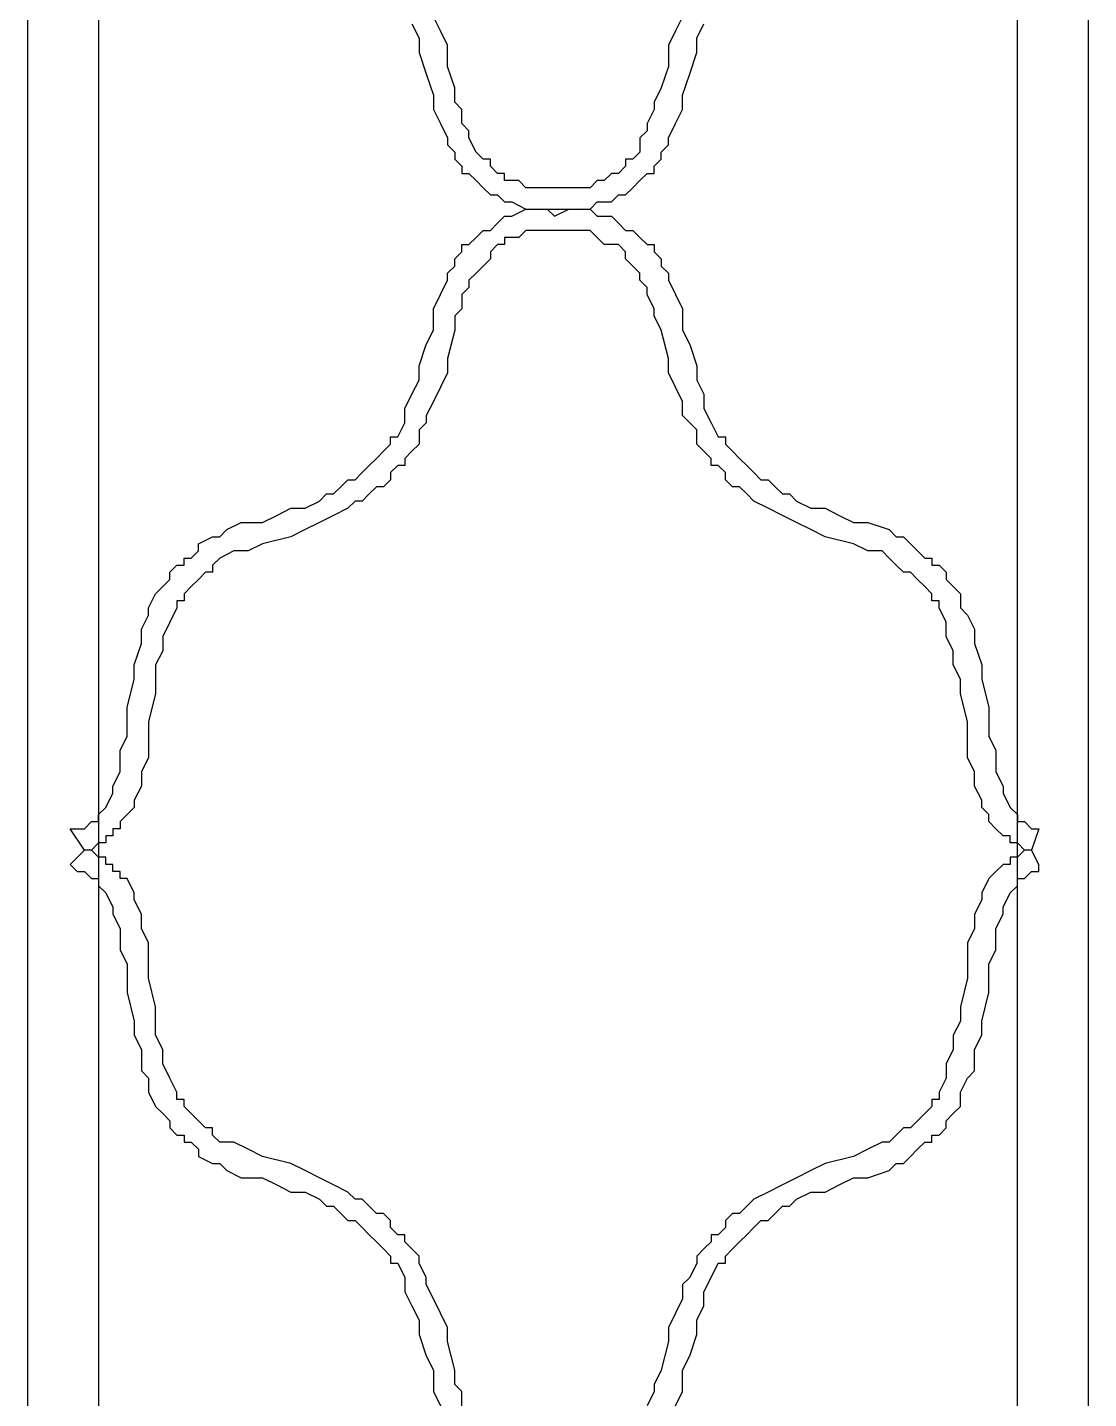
# Model space of a CAD drawing. Extents: x -66030 to 95157, y -13132 to 45879.
# Drawn here: x 16661 to 17243, y 33002 to 33754 of the extents above; entities that cross this region are included whole.
import ezdxf

# ---------------------------------------------------------------- set-up
doc = ezdxf.new("R2010")
doc.units = 0
doc.header["$LTSCALE"] = 100
doc.header["$MEASUREMENT"] = 0
doc.layers.add('3', color=11, linetype='CONTINUOUS')

msp = doc.modelspace()

# ---------------------------------------------------------------- linework, layer by layer
at = {"layer": '3'}
for points in [[(17243.32, 36837.32), (16661.33, 36837.32), (16661.33, 31861.12), (17243.32, 31861.12), (17243.32, 36837.32)], [(17243.32, 36837.32), (16661.33, 36837.32), (16661.33, 31861.12), (17243.32, 31861.12), (17243.32, 36837.32)], [(17204.26, 36798.26), (16700.39, 36798.26), (16700.39, 31896.27), (17204.26, 31896.27), (17204.26, 36798.26)], [(17204.26, 36798.26), (16700.39, 36798.26), (16700.39, 31896.27), (17204.26, 31896.27), (17204.26, 36798.26)], [(16684.77, 33314.14), (16688.67, 33314.14), (16692.58, 33314.14), (16692.58, 33314.14), (16696.49, 33318.04), (16700.39, 33318.04), (16700.39, 33321.95), (16704.3, 33325.86), (16704.3, 33325.86), (16708.2, 33333.67), (16708.2, 33337.57), (16712.11, 33345.39), (16712.11, 33349.29), (16712.11, 33357.1), (16716.02, 33364.92), (16716.02, 33380.54), (16719.92, 33396.16), (16719.92, 33403.97), (16723.83, 33415.69), (16723.83, 33423.5), (16727.73, 33431.32), (16727.73, 33435.22), (16731.64, 33443.03), (16735.55, 33446.94), (16739.45, 33450.85), (16739.45, 33454.75), (16743.36, 33458.66), (16747.26, 33458.66), (16747.26, 33462.56), (16751.17, 33462.56), (16755.08, 33466.47), (16755.08, 33470.38), (16762.89, 33474.28), (16766.79, 33474.28), (16770.7, 33478.19), (16778.51, 33482.09), (16790.23, 33482.09), (16798.04, 33486), (16805.85, 33489.91), (16813.67, 33489.91), (16821.48, 33493.81), (16825.38, 33497.72), (16829.29, 33497.72), (16833.2, 33501.62), (16837.1, 33505.53), (16841.01, 33505.53), (16844.91, 33509.44), (16848.82, 33513.34), (16852.72, 33517.25), (16856.63, 33521.15), (16860.54, 33525.06), (16860.54, 33528.97), (16864.44, 33528.97), (16868.35, 33536.78), (16868.35, 33544.59), (16872.25, 33552.4), (16876.16, 33560.21), (16876.16, 33568.03), (16880.07, 33579.74), (16883.97, 33587.56), (16883.97, 33599.27), (16887.88, 33607.09), (16891.78, 33614.9), (16891.78, 33618.8), (16895.69, 33622.71), (16895.69, 33626.61), (16899.6, 33630.52), (16899.6, 33634.43), (16903.5, 33634.43), (16907.41, 33638.33), (16911.31, 33642.24), (16915.22, 33642.24), (16919.13, 33646.14), (16923.03, 33650.05), (16926.94, 33650.05), (16934.75, 33653.96), (16938.66, 33653.96), (16946.47, 33653.96), (16950.37, 33653.96), (16950.37, 33653.96), (16958.19, 33653.96), (16966, 33653.96), (16969.9, 33653.96), (16973.81, 33650.05), (16981.62, 33650.05), (16985.53, 33646.14), (16989.43, 33642.24), (16993.34, 33642.24), (16997.25, 33638.33), (17001.15, 33634.43), (17005.06, 33634.43), (17005.06, 33630.52), (17008.96, 33626.61), (17008.96, 33622.71), (17012.87, 33618.8), (17012.87, 33614.9), (17016.78, 33607.09), (17020.68, 33599.27), (17020.68, 33587.56), (17024.59, 33579.74), (17028.49, 33568.03), (17028.49, 33560.21), (17032.4, 33552.4), (17032.4, 33544.59), (17036.31, 33536.78), (17040.21, 33528.97), (17044.12, 33528.97), (17044.12, 33525.06), (17048.02, 33521.15), (17051.93, 33517.25), (17055.84, 33513.34), (17059.74, 33509.44), (17063.65, 33505.53), (17067.55, 33505.53), (17071.46, 33501.62), (17075.37, 33497.72), (17079.27, 33497.72), (17083.18, 33493.81), (17090.99, 33489.91), (17098.8, 33489.91), (17106.61, 33486), (17114.42, 33482.09), (17122.24, 33482.09), (17133.95, 33478.19), (17137.86, 33474.28), (17141.77, 33474.28), (17145.67, 33470.38), (17149.58, 33466.47), (17153.48, 33462.56), (17157.39, 33462.56), (17157.39, 33458.66), (17161.3, 33458.66), (17165.2, 33454.75), (17165.2, 33450.85), (17169.11, 33446.94), (17173.01, 33443.03), (17173.01, 33435.22), (17176.92, 33431.32), (17180.83, 33423.5), (17180.83, 33415.69), (17184.73, 33403.97), (17184.73, 33396.16), (17188.64, 33380.54), (17188.64, 33364.92), (17192.54, 33357.1), (17192.54, 33349.29), (17192.54, 33345.39), (17196.45, 33337.57), (17196.45, 33333.67), (17200.36, 33325.86), (17200.36, 33325.86), (17204.26, 33321.95), (17204.26, 33318.04), (17208.17, 33318.04), (17212.07, 33314.14), (17212.07, 33314.14), (17215.98, 33314.14), (17215.98, 33314.14), (17212.07, 33302.42), (17208.17, 33302.42), (17208.17, 33302.42), (17204.26, 33306.33), (17200.36, 33306.33), (17200.36, 33310.23), (17196.45, 33310.23), (17192.54, 33314.14), (17192.54, 33314.14), (17188.64, 33318.04), (17188.64, 33321.95), (17184.73, 33325.86), (17184.73, 33329.76), (17180.83, 33337.57), (17180.83, 33345.39), (17176.92, 33353.2), (17176.92, 33364.92), (17176.92, 33372.73), (17173.01, 33388.35), (17173.01, 33396.16), (17169.11, 33403.97), (17169.11, 33411.79), (17165.2, 33419.6), (17165.2, 33427.41), (17161.3, 33435.22), (17161.3, 33439.13), (17157.39, 33439.13), (17157.39, 33443.03), (17153.48, 33446.94), (17149.58, 33450.85), (17149.58, 33450.85), (17145.67, 33454.75), (17141.77, 33454.75), (17137.86, 33458.66), (17133.95, 33462.56), (17130.05, 33466.47), (17122.24, 33466.47), (17114.42, 33470.38), (17098.8, 33474.28), (17090.99, 33478.19), (17083.18, 33482.09), (17075.37, 33486), (17067.55, 33489.91), (17059.74, 33493.81), (17059.74, 33493.81), (17055.84, 33497.72), (17051.93, 33501.62), (17048.02, 33501.62), (17044.12, 33505.53), (17044.12, 33509.44), (17040.21, 33513.34), (17036.31, 33513.34), (17036.31, 33517.25), (17032.4, 33521.15), (17028.49, 33525.06), (17028.49, 33532.87), (17024.59, 33536.78), (17020.68, 33540.68), (17020.68, 33548.5), (17016.78, 33556.31), (17012.87, 33564.12), (17012.87, 33571.93), (17008.96, 33587.56), (17005.06, 33595.37), (17005.06, 33599.27), (17001.15, 33607.09), (17001.15, 33610.99), (16997.25, 33614.9), (16997.25, 33618.8), (16993.34, 33622.71), (16989.43, 33626.61), (16989.43, 33630.52), (16985.53, 33634.43), (16981.62, 33634.43), (16977.72, 33634.43), (16973.81, 33638.33), (16969.9, 33642.24), (16962.09, 33642.24), (16958.19, 33642.24), (16954.28, 33642.24), (16950.37, 33642.24), (16950.37, 33642.24), (16946.47, 33642.24), (16938.66, 33642.24), (16934.75, 33642.24), (16930.84, 33638.33), (16923.03, 33638.33), (16923.03, 33634.43), (16919.13, 33634.43), (16915.22, 33630.52), (16915.22, 33626.61), (16911.31, 33622.71), (16907.41, 33618.8), (16903.5, 33614.9), (16903.5, 33610.99), (16899.6, 33607.09), (16899.6, 33599.27), (16895.69, 33595.37), (16895.69, 33587.56), (16891.78, 33571.93), (16891.78, 33564.12), (16887.88, 33556.31), (16883.97, 33548.5), (16880.07, 33540.68), (16880.07, 33536.78), (16876.16, 33532.87), (16876.16, 33525.06), (16872.25, 33521.15), (16868.35, 33517.25), (16868.35, 33513.34), (16864.44, 33513.34), (16860.54, 33509.44), (16860.54, 33505.53), (16856.63, 33501.62), (16852.72, 33501.62), (16848.82, 33497.72), (16844.91, 33493.81), (16841.01, 33493.81), (16837.1, 33489.91), (16829.29, 33486), (16821.48, 33482.09), (16813.67, 33478.19), (16805.85, 33474.28), (16790.23, 33470.38), (16782.42, 33466.47), (16774.61, 33466.47), (16766.79, 33462.56), (16762.89, 33458.66), (16762.89, 33454.75), (16758.98, 33454.75), (16755.08, 33450.85), (16755.08, 33450.85), (16751.17, 33446.94), (16747.26, 33443.03), (16747.26, 33439.13), (16743.36, 33439.13), (16743.36, 33435.22), (16739.45, 33427.41), (16735.55, 33419.6), (16735.55, 33411.79), (16731.64, 33403.97), (16731.64, 33396.16), (16731.64, 33388.35), (16727.73, 33372.73), (16727.73, 33364.92), (16727.73, 33353.2), (16723.83, 33345.39), (16723.83, 33337.57), (16719.92, 33329.76), (16719.92, 33325.86), (16716.02, 33321.95), (16712.11, 33318.04), (16712.11, 33314.14), (16708.2, 33314.14), (16708.2, 33310.23), (16704.3, 33310.23), (16704.3, 33306.33), (16700.39, 33306.33), (16696.49, 33302.42), (16692.58, 33302.42), (16692.58, 33302.42), (16684.77, 33314.14)], [(16684.77, 33314.14), (16688.67, 33314.14), (16692.58, 33314.14), (16692.58, 33314.14), (16696.49, 33318.04), (16700.39, 33318.04), (16700.39, 33321.95), (16704.3, 33325.86), (16704.3, 33325.86), (16708.2, 33333.67), (16708.2, 33337.57), (16712.11, 33345.39), (16712.11, 33349.29), (16712.11, 33357.1), (16716.02, 33364.92), (16716.02, 33380.54), (16719.92, 33396.16), (16719.92, 33403.97), (16723.83, 33415.69), (16723.83, 33423.5), (16727.73, 33431.32), (16727.73, 33435.22), (16731.64, 33443.03), (16735.55, 33446.94), (16739.45, 33450.85), (16739.45, 33454.75), (16743.36, 33458.66), (16747.26, 33458.66), (16747.26, 33462.56), (16751.17, 33462.56), (16755.08, 33466.47), (16755.08, 33470.38), (16762.89, 33474.28), (16766.79, 33474.28), (16770.7, 33478.19), (16778.51, 33482.09), (16790.23, 33482.09), (16798.04, 33486), (16805.85, 33489.91), (16813.67, 33489.91), (16821.48, 33493.81), (16825.38, 33497.72), (16829.29, 33497.72), (16833.2, 33501.62), (16837.1, 33505.53), (16841.01, 33505.53), (16844.91, 33509.44), (16848.82, 33513.34), (16852.72, 33517.25), (16856.63, 33521.15), (16860.54, 33525.06), (16860.54, 33528.97), (16864.44, 33528.97), (16868.35, 33536.78), (16868.35, 33544.59), (16872.25, 33552.4), (16876.16, 33560.21), (16876.16, 33568.03), (16880.07, 33579.74), (16883.97, 33587.56), (16883.97, 33599.27), (16887.88, 33607.09), (16891.78, 33614.9), (16891.78, 33618.8), (16895.69, 33622.71), (16895.69, 33626.61), (16899.6, 33630.52), (16899.6, 33634.43), (16903.5, 33634.43), (16907.41, 33638.33), (16911.31, 33642.24), (16915.22, 33642.24), (16919.13, 33646.14), (16923.03, 33650.05), (16926.94, 33650.05), (16934.75, 33653.96), (16938.66, 33653.96), (16946.47, 33653.96), (16950.37, 33653.96), (16950.37, 33653.96), (16950.37, 33653.96), (16950.37, 33653.96), (16950.37, 33653.96), (16958.19, 33653.96), (16966, 33653.96), (16969.9, 33653.96), (16973.81, 33650.05), (16981.62, 33650.05), (16985.53, 33646.14), (16989.43, 33642.24), (16993.34, 33642.24), (16997.25, 33638.33), (17001.15, 33634.43), (17005.06, 33634.43), (17005.06, 33630.52), (17008.96, 33626.61), (17008.96, 33622.71), (17012.87, 33618.8), (17012.87, 33614.9), (17016.78, 33607.09), (17020.68, 33599.27), (17020.68, 33587.56), (17024.59, 33579.74), (17028.49, 33568.03), (17028.49, 33560.21), (17032.4, 33552.4), (17032.4, 33544.59), (17036.31, 33536.78), (17040.21, 33528.97), (17044.12, 33528.97), (17044.12, 33525.06), (17048.02, 33521.15), (17051.93, 33517.25), (17055.84, 33513.34), (17059.74, 33509.44), (17063.65, 33505.53), (17067.55, 33505.53), (17071.46, 33501.62), (17075.37, 33497.72), (17079.27, 33497.72), (17083.18, 33493.81), (17090.99, 33489.91), (17098.8, 33489.91), (17106.61, 33486), (17114.42, 33482.09), (17122.24, 33482.09), (17133.95, 33478.19), (17137.86, 33474.28), (17141.77, 33474.28), (17145.67, 33470.38), (17149.58, 33466.47), (17153.48, 33462.56), (17157.39, 33462.56), (17157.39, 33458.66), (17161.3, 33458.66), (17165.2, 33454.75), (17165.2, 33450.85), (17169.11, 33446.94), (17173.01, 33443.03), (17173.01, 33435.22), (17176.92, 33431.32), (17180.83, 33423.5), (17180.83, 33415.69), (17184.73, 33403.97), (17184.73, 33396.16), (17188.64, 33380.54), (17188.64, 33364.92), (17192.54, 33357.1), (17192.54, 33349.29), (17192.54, 33345.39), (17196.45, 33337.57), (17196.45, 33333.67), (17200.36, 33325.86), (17200.36, 33325.86), (17204.26, 33321.95), (17204.26, 33318.04), (17208.17, 33318.04), (17212.07, 33314.14), (17212.07, 33314.14), (17215.98, 33314.14), (17215.98, 33314.14), (17212.07, 33302.42), (17208.17, 33302.42), (17208.17, 33302.42), (17204.26, 33306.33), (17200.36, 33306.33), (17200.36, 33310.23), (17196.45, 33310.23), (17192.54, 33314.14), (17192.54, 33314.14), (17188.64, 33318.04), (17188.64, 33321.95), (17184.73, 33325.86), (17184.73, 33329.76), (17180.83, 33337.57), (17180.83, 33345.39), (17176.92, 33353.2), (17176.92, 33364.92), (17176.92, 33372.73), (17173.01, 33388.35), (17173.01, 33396.16), (17169.11, 33403.97), (17169.11, 33411.79), (17165.2, 33419.6), (17165.2, 33427.41), (17161.3, 33435.22), (17161.3, 33439.13), (17157.39, 33439.13), (17157.39, 33443.03), (17153.48, 33446.94), (17149.58, 33450.85), (17149.58, 33450.85), (17145.67, 33454.75), (17141.77, 33454.75), (17137.86, 33458.66), (17133.95, 33462.56), (17130.05, 33466.47), (17122.24, 33466.47), (17114.42, 33470.38), (17098.8, 33474.28), (17090.99, 33478.19), (17083.18, 33482.09), (17075.37, 33486), (17067.55, 33489.91), (17059.74, 33493.81), (17059.74, 33493.81), (17055.84, 33497.72), (17051.93, 33501.62), (17048.02, 33501.62), (17044.12, 33505.53), (17044.12, 33509.44), (17040.21, 33513.34), (17036.31, 33513.34), (17036.31, 33517.25), (17032.4, 33521.15), (17028.49, 33525.06), (17028.49, 33532.87), (17024.59, 33536.78), (17020.68, 33540.68), (17020.68, 33548.5), (17016.78, 33556.31), (17012.87, 33564.12), (17012.87, 33571.93), (17008.96, 33587.56), (17005.06, 33595.37), (17005.06, 33599.27), (17001.15, 33607.09), (17001.15, 33610.99), (16997.25, 33614.9), (16997.25, 33618.8), (16993.34, 33622.71), (16989.43, 33626.61), (16989.43, 33630.52), (16985.53, 33634.43), (16981.62, 33634.43), (16977.72, 33634.43), (16973.81, 33638.33), (16969.9, 33642.24), (16962.09, 33642.24), (16958.19, 33642.24), (16954.28, 33642.24), (16950.37, 33642.24), (16950.37, 33642.24), (16950.37, 33642.24), (16946.47, 33642.24), (16938.66, 33642.24), (16934.75, 33642.24), (16930.84, 33638.33), (16923.03, 33638.33), (16923.03, 33634.43), (16919.13, 33634.43), (16915.22, 33630.52), (16915.22, 33626.61), (16911.31, 33622.71), (16907.41, 33618.8), (16903.5, 33614.9), (16903.5, 33610.99), (16899.6, 33607.09), (16899.6, 33599.27), (16895.69, 33595.37), (16895.69, 33587.56), (16891.78, 33571.93), (16891.78, 33564.12), (16887.88, 33556.31), (16883.97, 33548.5), (16880.07, 33540.68), (16880.07, 33536.78), (16876.16, 33532.87), (16876.16, 33525.06), (16872.25, 33521.15), (16868.35, 33517.25), (16868.35, 33513.34), (16864.44, 33513.34), (16860.54, 33509.44), (16860.54, 33505.53), (16856.63, 33501.62), (16852.72, 33501.62), (16848.82, 33497.72), (16844.91, 33493.81), (16841.01, 33493.81), (16837.1, 33489.91), (16829.29, 33486), (16821.48, 33482.09), (16813.67, 33478.19), (16805.85, 33474.28), (16790.23, 33470.38), (16782.42, 33466.47), (16774.61, 33466.47), (16766.79, 33462.56), (16762.89, 33458.66), (16762.89, 33454.75), (16758.98, 33454.75), (16755.08, 33450.85), (16755.08, 33450.85), (16751.17, 33446.94), (16747.26, 33443.03), (16747.26, 33439.13), (16743.36, 33439.13), (16743.36, 33435.22), (16739.45, 33427.41), (16735.55, 33419.6), (16735.55, 33411.79), (16731.64, 33403.97), (16731.64, 33396.16), (16731.64, 33388.35), (16727.73, 33372.73), (16727.73, 33364.92), (16727.73, 33353.2), (16723.83, 33345.39), (16723.83, 33337.57), (16719.92, 33329.76), (16719.92, 33325.86), (16716.02, 33321.95), (16712.11, 33318.04), (16712.11, 33314.14), (16708.2, 33314.14), (16708.2, 33310.23), (16704.3, 33310.23), (16704.3, 33306.33), (16700.39, 33306.33), (16696.49, 33302.42), (16692.58, 33302.42), (16692.58, 33302.42), (16684.77, 33314.14)]]:
    msp.add_lwpolyline(points, close=True, dxfattribs=at)
for points in [[(16872.25, 33755.51), (16876.16, 33747.7), (16876.16, 33739.89), (16880.07, 33728.17), (16883.97, 33716.45), (16883.97, 33708.64), (16887.88, 33700.83), (16891.78, 33693.02), (16891.78, 33689.11), (16895.69, 33685.2), (16895.69, 33681.3), (16899.6, 33677.39), (16899.6, 33673.49), (16903.5, 33673.49), (16907.41, 33669.58), (16911.31, 33665.67), (16915.22, 33661.77), (16919.13, 33661.77), (16923.03, 33657.86), (16926.94, 33657.86), (16934.75, 33653.96), (16938.66, 33653.96), (16946.47, 33653.96), (16950.37, 33650.05), (16950.37, 33650.05), (16958.19, 33653.96), (16966, 33653.96), (16969.9, 33653.96), (16973.81, 33657.86), (16981.62, 33657.86), (16985.53, 33661.77), (16989.43, 33661.77), (16993.34, 33665.67), (16997.25, 33669.58), (17001.15, 33673.49), (17005.06, 33673.49), (17005.06, 33677.39), (17008.96, 33681.3), (17008.96, 33685.2), (17012.87, 33689.11), (17012.87, 33693.02), (17016.78, 33700.83), (17020.68, 33708.64), (17020.68, 33716.45), (17024.59, 33728.17), (17028.49, 33739.89), (17028.49, 33747.7), (17032.4, 33755.51)], [(16872.25, 33755.51), (16876.16, 33747.7), (16876.16, 33739.89), (16880.07, 33728.17), (16883.97, 33716.45), (16883.97, 33708.64), (16887.88, 33700.83), (16891.78, 33693.02), (16891.78, 33689.11), (16895.69, 33685.2), (16895.69, 33681.3), (16899.6, 33677.39), (16899.6, 33673.49), (16903.5, 33673.49), (16907.41, 33669.58), (16911.31, 33665.67), (16915.22, 33661.77), (16919.13, 33661.77), (16923.03, 33657.86), (16926.94, 33657.86), (16934.75, 33653.96), (16938.66, 33653.96), (16946.47, 33653.96), (16950.37, 33650.05), (16950.37, 33650.05), (16950.37, 33650.05), (16950.37, 33650.05), (16950.37, 33650.05), (16958.19, 33653.96), (16966, 33653.96), (16969.9, 33653.96), (16973.81, 33657.86), (16981.62, 33657.86), (16985.53, 33661.77), (16989.43, 33661.77), (16993.34, 33665.67), (16997.25, 33669.58), (17001.15, 33673.49), (17005.06, 33673.49), (17005.06, 33677.39), (17008.96, 33681.3), (17008.96, 33685.2), (17012.87, 33689.11), (17012.87, 33693.02), (17016.78, 33700.83), (17020.68, 33708.64), (17020.68, 33716.45), (17024.59, 33728.17), (17028.49, 33739.89), (17028.49, 33747.7), (17032.4, 33755.51)], [(17020.68, 33759.42), (17016.78, 33751.61), (17012.87, 33743.79), (17012.87, 33732.08), (17008.96, 33720.36), (17005.06, 33712.55), (17005.06, 33708.64), (17001.15, 33700.83), (17001.15, 33696.92), (16997.25, 33693.02), (16997.25, 33685.2), (16993.34, 33681.3), (16989.43, 33681.3), (16989.43, 33677.39), (16985.53, 33673.49), (16981.62, 33673.49), (16977.72, 33669.58), (16973.81, 33669.58), (16969.9, 33665.67), (16962.09, 33665.67), (16958.19, 33665.67), (16954.28, 33665.67), (16950.37, 33665.67), (16950.37, 33665.67), (16946.47, 33665.67), (16938.66, 33665.67), (16934.75, 33665.67), (16930.84, 33669.58), (16923.03, 33669.58), (16923.03, 33673.49), (16919.13, 33673.49), (16915.22, 33677.39), (16915.22, 33681.3), (16911.31, 33681.3), (16907.41, 33685.2), (16903.5, 33693.02), (16903.5, 33696.92), (16899.6, 33700.83), (16899.6, 33708.64), (16895.69, 33712.55), (16895.69, 33720.36), (16891.78, 33732.08), (16891.78, 33743.79), (16887.88, 33751.61), (16883.97, 33759.42)], [(17020.68, 33759.42), (17016.78, 33751.61), (17012.87, 33743.79), (17012.87, 33732.08), (17008.96, 33720.36), (17005.06, 33712.55), (17005.06, 33708.64), (17001.15, 33700.83), (17001.15, 33696.92), (16997.25, 33693.02), (16997.25, 33685.2), (16993.34, 33681.3), (16989.43, 33681.3), (16989.43, 33677.39), (16985.53, 33673.49), (16981.62, 33673.49), (16977.72, 33669.58), (16973.81, 33669.58), (16969.9, 33665.67), (16962.09, 33665.67), (16958.19, 33665.67), (16954.28, 33665.67), (16950.37, 33665.67), (16950.37, 33665.67), (16950.37, 33665.67), (16946.47, 33665.67), (16938.66, 33665.67), (16934.75, 33665.67), (16930.84, 33669.58), (16923.03, 33669.58), (16923.03, 33673.49), (16919.13, 33673.49), (16915.22, 33677.39), (16915.22, 33681.3), (16911.31, 33681.3), (16907.41, 33685.2), (16903.5, 33693.02), (16903.5, 33696.92), (16899.6, 33700.83), (16899.6, 33708.64), (16895.69, 33712.55), (16895.69, 33720.36), (16891.78, 33732.08), (16891.78, 33743.79), (16887.88, 33751.61), (16883.97, 33759.42)], [(16899.6, 32997.75), (16899.6, 33005.57), (16895.69, 33009.47), (16895.69, 33017.28), (16891.78, 33032.91), (16891.78, 33040.72), (16887.88, 33048.53), (16883.97, 33056.34), (16880.07, 33064.16), (16880.07, 33068.06), (16876.16, 33075.87), (16876.16, 33079.78), (16872.25, 33083.69), (16868.35, 33087.59), (16868.35, 33091.5), (16864.44, 33091.5), (16860.54, 33095.4), (16860.54, 33099.31), (16856.63, 33103.22), (16852.72, 33103.22), (16848.82, 33107.12), (16844.91, 33111.03), (16841.01, 33111.03), (16837.1, 33114.93), (16829.29, 33118.84), (16821.48, 33122.75), (16813.67, 33126.65), (16805.85, 33130.56), (16790.23, 33134.46), (16782.42, 33138.37), (16774.61, 33142.27), (16766.79, 33142.27), (16762.89, 33146.18), (16762.89, 33150.09), (16758.98, 33150.09), (16755.08, 33153.99), (16755.08, 33153.99), (16751.17, 33157.9), (16747.26, 33161.8), (16747.26, 33165.71), (16743.36, 33165.71), (16743.36, 33169.62), (16739.45, 33177.43), (16735.55, 33185.24), (16735.55, 33193.05), (16731.64, 33200.86), (16731.64, 33208.68), (16731.64, 33216.49), (16727.73, 33232.11), (16727.73, 33239.92), (16727.73, 33251.64), (16723.83, 33259.45), (16723.83, 33267.27), (16719.92, 33275.08), (16719.92, 33278.98), (16716.02, 33286.8), (16712.11, 33286.8), (16712.11, 33290.7), (16708.2, 33290.7), (16708.2, 33294.61), (16704.3, 33294.61), (16704.3, 33298.51), (16700.39, 33298.51), (16696.49, 33302.42), (16692.58, 33302.42), (16692.58, 33302.42), (16684.77, 33294.61), (16684.77, 33294.61), (16688.67, 33290.7), (16692.58, 33290.7), (16692.58, 33290.7), (16696.49, 33286.8), (16700.39, 33286.8), (16700.39, 33282.89), (16704.3, 33278.98), (16704.3, 33278.98), (16708.2, 33271.17), (16708.2, 33267.27), (16712.11, 33259.45), (16712.11, 33255.55), (16712.11, 33247.74), (16716.02, 33239.92), (16716.02, 33224.3), (16719.92, 33208.68), (16719.92, 33200.86), (16723.83, 33193.05), (16723.83, 33181.33), (16727.73, 33177.43), (16727.73, 33169.62), (16731.64, 33161.8), (16735.55, 33157.9), (16739.45, 33153.99), (16739.45, 33150.09), (16743.36, 33146.18), (16747.26, 33146.18), (16747.26, 33142.27), (16751.17, 33142.27), (16755.08, 33138.37), (16755.08, 33134.46), (16762.89, 33130.56), (16766.79, 33130.56), (16770.7, 33126.65), (16778.51, 33122.75), (16790.23, 33122.75), (16798.04, 33118.84), (16805.85, 33114.93), (16813.67, 33114.93), (16821.48, 33111.03), (16825.38, 33107.12), (16829.29, 33107.12), (16833.2, 33103.22), (16837.1, 33099.31), (16841.01, 33099.31), (16844.91, 33095.4), (16848.82, 33091.5), (16852.72, 33087.59), (16856.63, 33083.69), (16860.54, 33079.78), (16860.54, 33075.87), (16864.44, 33075.87), (16868.35, 33068.06), (16868.35, 33060.25), (16872.25, 33052.44), (16876.16, 33044.63), (16876.16, 33036.81), (16880.07, 33025.1), (16883.97, 33017.28), (16883.97, 33005.57), (16887.88, 32997.75)], [(16899.6, 32997.75), (16899.6, 33005.57), (16895.69, 33009.47), (16895.69, 33017.28), (16891.78, 33032.91), (16891.78, 33040.72), (16887.88, 33048.53), (16883.97, 33056.34), (16880.07, 33064.16), (16880.07, 33068.06), (16876.16, 33075.87), (16876.16, 33079.78), (16872.25, 33083.69), (16868.35, 33087.59), (16868.35, 33091.5), (16864.44, 33091.5), (16860.54, 33095.4), (16860.54, 33099.31), (16856.63, 33103.22), (16852.72, 33103.22), (16848.82, 33107.12), (16844.91, 33111.03), (16841.01, 33111.03), (16837.1, 33114.93), (16829.29, 33118.84), (16821.48, 33122.75), (16813.67, 33126.65), (16805.85, 33130.56), (16790.23, 33134.46), (16782.42, 33138.37), (16774.61, 33142.27), (16766.79, 33142.27), (16762.89, 33146.18), (16762.89, 33150.09), (16758.98, 33150.09), (16755.08, 33153.99), (16755.08, 33153.99), (16751.17, 33157.9), (16747.26, 33161.8), (16747.26, 33165.71), (16743.36, 33165.71), (16743.36, 33169.62), (16739.45, 33177.43), (16735.55, 33185.24), (16735.55, 33193.05), (16731.64, 33200.86), (16731.64, 33208.68), (16731.64, 33216.49), (16727.73, 33232.11), (16727.73, 33239.92), (16727.73, 33251.64), (16723.83, 33259.45), (16723.83, 33267.27), (16719.92, 33275.08), (16719.92, 33278.98), (16716.02, 33286.8), (16712.11, 33286.8), (16712.11, 33290.7), (16708.2, 33290.7), (16708.2, 33294.61), (16704.3, 33294.61), (16704.3, 33298.51), (16700.39, 33298.51), (16696.49, 33302.42), (16692.58, 33302.42), (16692.58, 33302.42), (16684.77, 33294.61), (16684.77, 33294.61), (16688.67, 33290.7), (16692.58, 33290.7), (16692.58, 33290.7), (16696.49, 33286.8), (16700.39, 33286.8), (16700.39, 33282.89), (16704.3, 33278.98), (16704.3, 33278.98), (16708.2, 33271.17), (16708.2, 33267.27), (16712.11, 33259.45), (16712.11, 33255.55), (16712.11, 33247.74), (16716.02, 33239.92), (16716.02, 33224.3), (16719.92, 33208.68), (16719.92, 33200.86), (16723.83, 33193.05), (16723.83, 33181.33), (16727.73, 33177.43), (16727.73, 33169.62), (16731.64, 33161.8), (16735.55, 33157.9), (16739.45, 33153.99), (16739.45, 33150.09), (16743.36, 33146.18), (16747.26, 33146.18), (16747.26, 33142.27), (16751.17, 33142.27), (16755.08, 33138.37), (16755.08, 33134.46), (16762.89, 33130.56), (16766.79, 33130.56), (16770.7, 33126.65), (16778.51, 33122.75), (16790.23, 33122.75), (16798.04, 33118.84), (16805.85, 33114.93), (16813.67, 33114.93), (16821.48, 33111.03), (16825.38, 33107.12), (16829.29, 33107.12), (16833.2, 33103.22), (16837.1, 33099.31), (16841.01, 33099.31), (16844.91, 33095.4), (16848.82, 33091.5), (16852.72, 33087.59), (16856.63, 33083.69), (16860.54, 33079.78), (16860.54, 33075.87), (16864.44, 33075.87), (16868.35, 33068.06), (16868.35, 33060.25), (16872.25, 33052.44), (16876.16, 33044.63), (16876.16, 33036.81), (16880.07, 33025.1), (16883.97, 33017.28), (16883.97, 33005.57), (16887.88, 32997.75)], [(17016.78, 32997.75), (17020.68, 33005.57), (17020.68, 33017.28), (17024.59, 33025.1), (17028.49, 33036.81), (17028.49, 33044.63), (17032.4, 33052.44), (17032.4, 33060.25), (17036.31, 33068.06), (17040.21, 33075.87), (17044.12, 33075.87), (17044.12, 33079.78), (17048.02, 33083.69), (17051.93, 33087.59), (17055.84, 33091.5), (17059.74, 33095.4), (17063.65, 33099.31), (17067.55, 33099.31), (17071.46, 33103.22), (17075.37, 33107.12), (17079.27, 33107.12), (17083.18, 33111.03), (17090.99, 33114.93), (17098.8, 33114.93), (17106.61, 33118.84), (17114.42, 33122.75), (17122.24, 33122.75), (17133.95, 33126.65), (17137.86, 33130.56), (17141.77, 33130.56), (17145.67, 33134.46), (17149.58, 33138.37), (17153.48, 33142.27), (17157.39, 33142.27), (17157.39, 33146.18), (17161.3, 33146.18), (17165.2, 33150.09), (17165.2, 33153.99), (17169.11, 33157.9), (17173.01, 33161.8), (17173.01, 33169.62), (17176.92, 33177.43), (17180.83, 33181.33), (17180.83, 33193.05), (17184.73, 33200.86), (17184.73, 33208.68), (17188.64, 33224.3), (17188.64, 33239.92), (17192.54, 33247.74), (17192.54, 33255.55), (17192.54, 33259.45), (17196.45, 33267.27), (17196.45, 33271.17), (17200.36, 33278.98), (17200.36, 33278.98), (17204.26, 33282.89), (17204.26, 33286.8), (17208.17, 33286.8), (17212.07, 33290.7), (17212.07, 33290.7), (17215.98, 33290.7), (17215.98, 33294.61), (17212.07, 33302.42), (17208.17, 33302.42), (17208.17, 33302.42), (17204.26, 33298.51), (17200.36, 33298.51), (17200.36, 33294.61), (17196.45, 33294.61), (17192.54, 33290.7), (17192.54, 33290.7), (17188.64, 33286.8), (17188.64, 33286.8), (17184.73, 33278.98), (17184.73, 33275.08), (17180.83, 33267.27), (17180.83, 33259.45), (17176.92, 33251.64), (17176.92, 33239.92), (17176.92, 33232.11), (17173.01, 33216.49), (17173.01, 33208.68), (17169.11, 33200.86), (17169.11, 33193.05), (17165.2, 33185.24), (17165.2, 33177.43), (17161.3, 33169.62), (17161.3, 33165.71), (17157.39, 33165.71), (17157.39, 33161.8), (17153.48, 33157.9), (17149.58, 33153.99), (17149.58, 33153.99), (17145.67, 33150.09), (17141.77, 33150.09), (17137.86, 33146.18), (17133.95, 33142.27), (17130.05, 33142.27), (17122.24, 33138.37), (17114.42, 33134.46), (17098.8, 33130.56), (17090.99, 33126.65), (17083.18, 33122.75), (17075.37, 33118.84), (17067.55, 33114.93), (17059.74, 33111.03), (17059.74, 33111.03), (17055.84, 33107.12), (17051.93, 33103.22), (17048.02, 33103.22), (17044.12, 33099.31), (17044.12, 33095.4), (17040.21, 33091.5), (17036.31, 33091.5), (17036.31, 33087.59), (17032.4, 33083.69), (17028.49, 33079.78), (17028.49, 33075.87), (17024.59, 33068.06), (17020.68, 33064.16), (17020.68, 33056.34), (17016.78, 33048.53), (17012.87, 33040.72), (17012.87, 33032.91), (17008.96, 33017.28), (17005.06, 33009.47), (17005.06, 33005.57), (17001.15, 32997.75)], [(17016.78, 32997.75), (17020.68, 33005.57), (17020.68, 33017.28), (17024.59, 33025.1), (17028.49, 33036.81), (17028.49, 33044.63), (17032.4, 33052.44), (17032.4, 33060.25), (17036.31, 33068.06), (17040.21, 33075.87), (17044.12, 33075.87), (17044.12, 33079.78), (17048.02, 33083.69), (17051.93, 33087.59), (17055.84, 33091.5), (17059.74, 33095.4), (17063.65, 33099.31), (17067.55, 33099.31), (17071.46, 33103.22), (17075.37, 33107.12), (17079.27, 33107.12), (17083.18, 33111.03), (17090.99, 33114.93), (17098.8, 33114.93), (17106.61, 33118.84), (17114.42, 33122.75), (17122.24, 33122.75), (17133.95, 33126.65), (17137.86, 33130.56), (17141.77, 33130.56), (17145.67, 33134.46), (17149.58, 33138.37), (17153.48, 33142.27), (17157.39, 33142.27), (17157.39, 33146.18), (17161.3, 33146.18), (17165.2, 33150.09), (17165.2, 33153.99), (17169.11, 33157.9), (17173.01, 33161.8), (17173.01, 33169.62), (17176.92, 33177.43), (17180.83, 33181.33), (17180.83, 33193.05), (17184.73, 33200.86), (17184.73, 33208.68), (17188.64, 33224.3), (17188.64, 33239.92), (17192.54, 33247.74), (17192.54, 33255.55), (17192.54, 33259.45), (17196.45, 33267.27), (17196.45, 33271.17), (17200.36, 33278.98), (17200.36, 33278.98), (17204.26, 33282.89), (17204.26, 33286.8), (17208.17, 33286.8), (17212.07, 33290.7), (17212.07, 33290.7), (17215.98, 33290.7), (17215.98, 33294.61), (17212.07, 33302.42), (17208.17, 33302.42), (17208.17, 33302.42), (17204.26, 33298.51), (17200.36, 33298.51), (17200.36, 33294.61), (17196.45, 33294.61), (17192.54, 33290.7), (17192.54, 33290.7), (17188.64, 33286.8), (17188.64, 33286.8), (17184.73, 33278.98), (17184.73, 33275.08), (17180.83, 33267.27), (17180.83, 33259.45), (17176.92, 33251.64), (17176.92, 33239.92), (17176.92, 33232.11), (17173.01, 33216.49), (17173.01, 33208.68), (17169.11, 33200.86), (17169.11, 33193.05), (17165.2, 33185.24), (17165.2, 33177.43), (17161.3, 33169.62), (17161.3, 33165.71), (17157.39, 33165.71), (17157.39, 33161.8), (17153.48, 33157.9), (17149.58, 33153.99), (17149.58, 33153.99), (17145.67, 33150.09), (17141.77, 33150.09), (17137.86, 33146.18), (17133.95, 33142.27), (17130.05, 33142.27), (17122.24, 33138.37), (17114.42, 33134.46), (17098.8, 33130.56), (17090.99, 33126.65), (17083.18, 33122.75), (17075.37, 33118.84), (17067.55, 33114.93), (17059.74, 33111.03), (17059.74, 33111.03), (17055.84, 33107.12), (17051.93, 33103.22), (17048.02, 33103.22), (17044.12, 33099.31), (17044.12, 33095.4), (17040.21, 33091.5), (17036.31, 33091.5), (17036.31, 33087.59), (17032.4, 33083.69), (17028.49, 33079.78), (17028.49, 33075.87), (17024.59, 33068.06), (17020.68, 33064.16), (17020.68, 33056.34), (17016.78, 33048.53), (17012.87, 33040.72), (17012.87, 33032.91), (17008.96, 33017.28), (17005.06, 33009.47), (17005.06, 33005.57), (17001.15, 32997.75)]]:
    msp.add_lwpolyline(points, dxfattribs=at)

doc.saveas('drawing.dxf')
